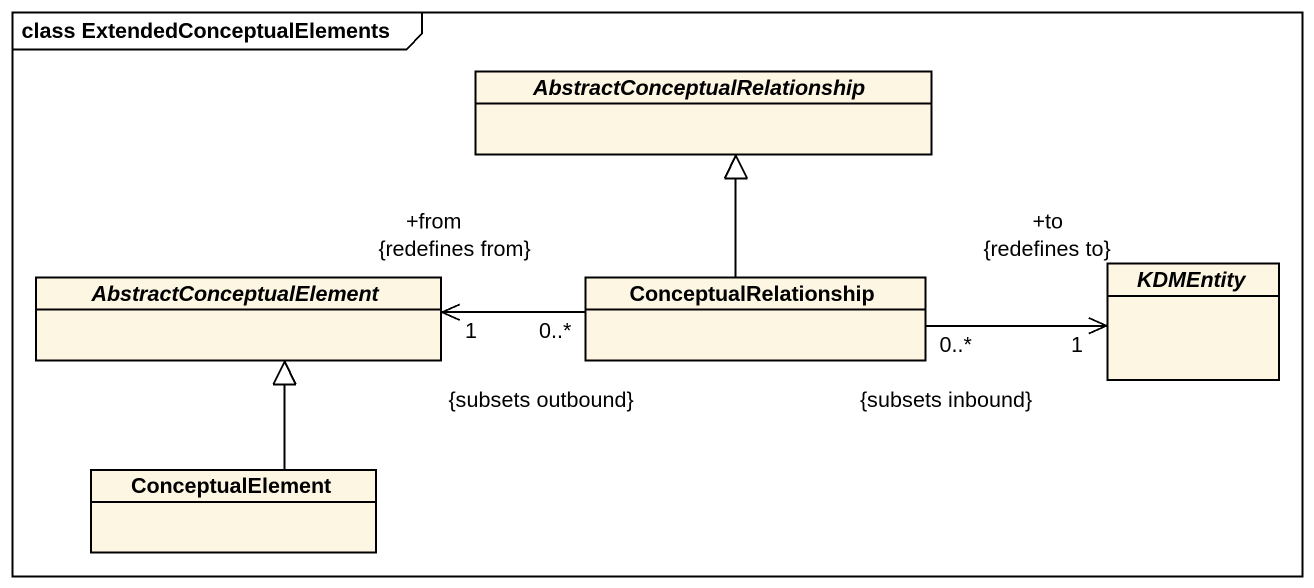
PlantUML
@startuml
mainframe class ExtendedConceptualElements
hide circle
hide empty members
abstract class "AbstractConceptualRelationship" as AbstractConceptualRelationsh
abstract class AbstractConceptualElement
class ConceptualRelationship
abstract class KDMEntity
class ConceptualElement
ConceptualRelationship -up-|> AbstractConceptualRelationsh
ConceptualRelationship "0..*\n{subsets outbound}" -left-> "+from\n1\n{redefines from}" AbstractConceptualElement
ConceptualRelationship "0..*\n{subsets inbound}" -right-> "+to\n1\n{redefines to}" KDMEntity
ConceptualElement -up-|> AbstractConceptualElement
@enduml
